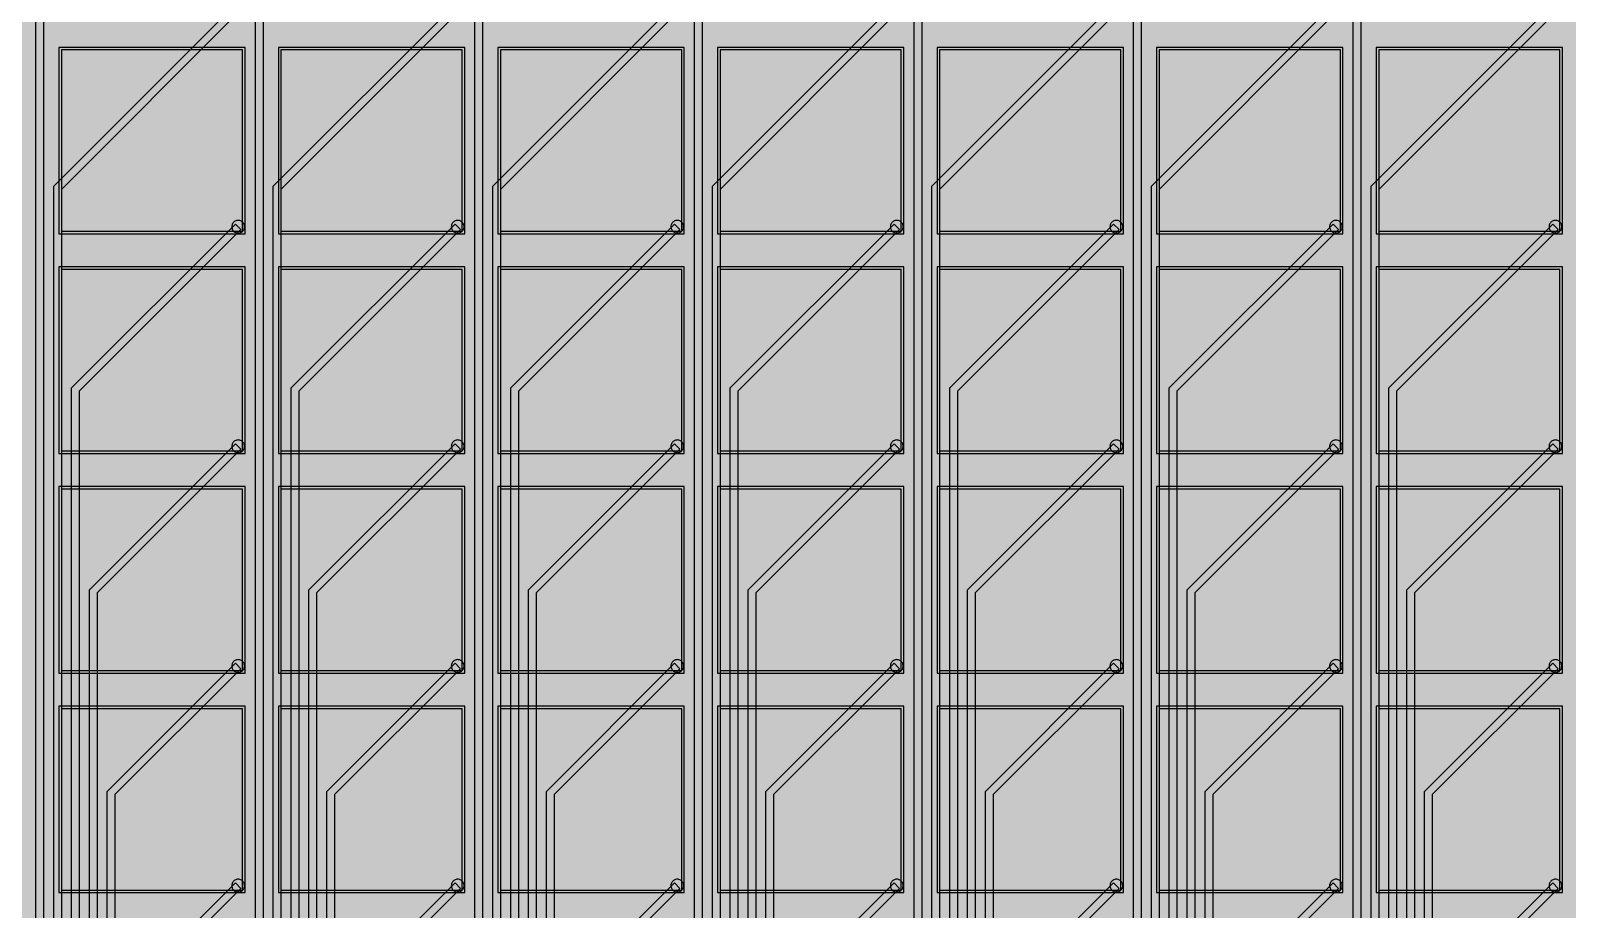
# Model space of a CAD drawing. Header units: metres. Extents: x -7220 to 10980, y -29667 to 1833.
# Drawn here: x 1279 to 1881, y 1003 to 1347 of the extents above; entities that cross this region are included whole.
import ezdxf

# ---------------------------------------------------------------- set-up
doc = ezdxf.new("R2010")
doc.units = ezdxf.units.M
for name, color, linetype in [('Etching', 1, 'CONTINUOUS'), ('EtchingPad', 2, 'CONTINUOUS'), ('Metal1', 4, 'CONTINUOUS'), ('Metal2', 3, 'CONTINUOUS'), ('Polyimide', 7, 'CONTINUOUS')]:
    doc.layers.add(name, color=color, linetype=linetype)

msp = doc.modelspace()

# ---------------------------------------------------------------- hatches: boundary and pattern name
at = {"layer": 'Polyimide'}
msp.add_hatch(color=7, dxfattribs=at).paths.add_polyline_path([(4099.45, -13861.55), (4142.64, -14152.77), (4214.18, -14438.35), (4313.36, -14715.55), (4439.24, -14981.69), (4590.59, -15234.21), (4765.97, -15470.68), (4963.68, -15688.82), (5181.82, -15886.53), (5418.29, -16061.91), (5670.81, -16213.26), (5936.95, -16339.14), (6214.15, -16438.32), (6499.73, -16509.85), (6790.95, -16553.05), (7085, -16567.5), (9980.38, -16567.5), (10058.79, -16571.35), (10136.45, -16582.87), (10212.6, -16601.95), (10286.52, -16628.4), (10357.49, -16661.96), (10424.83, -16702.32), (10487.89, -16749.09), (10546.06, -16801.81), (10598.78, -16859.98), (10645.55, -16923.04), (10685.91, -16990.38), (10719.48, -17061.35), (10745.93, -17135.27), (10765, -17211.43), (10776.52, -17289.08), (10780.38, -17367.5), (10780.38, -21957.3), (10741.61, -22012.91), (10705.97, -22070.59), (10673.58, -22130.14), (10644.53, -22191.39), (10618.92, -22254.16), (10596.82, -22318.25), (10578.3, -22383.46), (10563.41, -22449.6), (10552.21, -22516.46), (10544.72, -22583.84), (10540.97, -22651.53), (10540.97, -22719.32), (10544.72, -22787.01), (10552.21, -22854.38), (10563.41, -22921.24), (10578.3, -22987.38), (10596.82, -23052.6), (10618.92, -23116.68), (10644.53, -23179.45), (10673.58, -23240.71), (10705.97, -23300.26), (10741.61, -23357.93), (10780.38, -23413.54), (10780.38, -28667.5), (10776.52, -28745.91), (10765, -28823.57), (10745.93, -28899.73), (10719.48, -28973.65), (10685.91, -29044.62), (10645.55, -29111.96), (10598.78, -29175.01), (10546.06, -29233.19), (10487.89, -29285.91), (10424.83, -29332.68), (10357.49, -29373.04), (10286.52, -29406.6), (10212.6, -29433.05), (10136.45, -29452.13), (10058.79, -29463.65), (9980.38, -29467.5), (-6219.63, -29467.5), (-6298.04, -29463.65), (-6375.7, -29452.13), (-6451.85, -29433.05), (-6525.77, -29406.6), (-6596.74, -29373.04), (-6664.08, -29332.68), (-6727.14, -29285.91), (-6785.31, -29233.19), (-6838.03, -29175.01), (-6884.8, -29111.96), (-6925.16, -29044.62), (-6958.73, -28973.65), (-6985.18, -28899.73), (-7004.25, -28823.57), (-7015.77, -28745.91), (-7019.63, -28667.5), (-7019.63, -23426.32), (-6979.36, -23370.07), (-6942.33, -23311.63), (-6908.66, -23251.2), (-6878.45, -23188.96), (-6851.81, -23125.12), (-6828.81, -23059.88), (-6809.53, -22993.44), (-6794.04, -22926.02), (-6782.37, -22857.83), (-6774.57, -22789.09), (-6770.67, -22720.02), (-6770.67, -22650.84), (-6774.57, -22581.77), (-6782.37, -22513.03), (-6794.04, -22444.84), (-6809.53, -22377.42), (-6828.81, -22310.98), (-6851.81, -22245.74), (-6878.45, -22181.89), (-6908.66, -22119.66), (-6942.33, -22059.22), (-6979.36, -22000.79), (-7019.63, -21944.54), (-7019.63, -17367.5), (-7015.77, -17289.08), (-7004.25, -17211.43), (-6985.18, -17135.27), (-6958.73, -17061.35), (-6925.16, -16990.38), (-6884.8, -16923.04), (-6838.03, -16859.98), (-6785.31, -16801.81), (-6727.14, -16749.09), (-6664.08, -16702.32), (-6596.74, -16661.96), (-6525.77, -16628.4), (-6451.85, -16601.95), (-6375.7, -16582.87), (-6298.04, -16571.35), (-6219.63, -16567.5), (-3314, -16567.5), (-3019.95, -16553.05), (-2728.73, -16509.85), (-2443.15, -16438.32), (-2165.95, -16339.14), (-1899.81, -16213.26), (-1647.29, -16061.91), (-1410.82, -15886.53), (-1192.68, -15688.82), (-994.97, -15470.68), (-819.59, -15234.21), (-668.24, -14981.69), (-542.36, -14715.55), (-443.18, -14438.35), (-371.64, -14152.77), (-328.45, -13861.55), (-314, -13567.5), (-314, -13373.48), (-317.45, -13328.11), (-327.72, -13283.78), (-344.58, -13241.52), (-367.63, -13202.3), (-396.35, -13167.01), (-430.08, -13136.47), (-468.03, -13111.38), (-509.35, -13092.32), (-509.35, -13092.32), (-578.18, -13061.27), (-642.2, -13021.24), (-700.26, -12972.96), (-751.3, -12917.31), (-794.39, -12855.3), (-828.74, -12788.06), (-853.73, -12716.8), (-868.91, -12642.84), (-874, -12567.5), (-868.91, -12492.16), (-853.73, -12418.19), (-828.74, -12346.94), (-794.39, -12279.7), (-751.3, -12217.69), (-700.26, -12162.04), (-642.2, -12113.76), (-578.18, -12073.73), (-509.35, -12042.68), (-509.35, -12042.68), (-468.03, -12023.62), (-430.08, -11998.53), (-396.35, -11967.99), (-367.63, -11932.7), (-344.58, -11893.47), (-327.72, -11851.21), (-317.45, -11806.89), (-314, -11761.52), (-314, -11074.31), (-317.45, -11028.94), (-327.72, -10984.62), (-344.58, -10942.36), (-367.63, -10903.13), (-396.35, -10867.84), (-430.08, -10837.3), (-468.03, -10812.21), (-509.35, -10793.16), (-509.35, -10793.16), (-578.18, -10762.1), (-642.2, -10722.07), (-700.26, -10673.8), (-751.3, -10618.15), (-794.39, -10556.13), (-828.74, -10488.89), (-853.73, -10417.64), (-868.91, -10343.67), (-874, -10268.33), (-868.91, -10192.99), (-853.73, -10119.03), (-828.74, -10047.77), (-794.39, -9980.53), (-751.3, -9918.52), (-700.26, -9862.87), (-642.2, -9814.59), (-578.18, -9774.56), (-509.35, -9743.51), (-509.35, -9743.51), (-468.03, -9724.45), (-430.08, -9699.36), (-396.35, -9668.82), (-367.63, -9633.53), (-344.58, -9594.31), (-327.72, -9552.05), (-317.45, -9507.72), (-314, -9462.35), (-314, -8775.14), (-317.45, -8729.78), (-327.72, -8685.45), (-344.58, -8643.19), (-367.63, -8603.96), (-396.35, -8568.68), (-430.08, -8538.14), (-468.03, -8513.05), (-509.35, -8493.99), (-509.35, -8493.99), (-578.18, -8462.94), (-642.2, -8422.91), (-700.26, -8374.63), (-751.3, -8318.98), (-794.39, -8256.97), (-828.74, -8189.73), (-853.73, -8118.47), (-868.91, -8044.5), (-874, -7969.17), (-868.91, -7893.83), (-853.73, -7819.86), (-828.74, -7748.61), (-794.39, -7681.36), (-751.3, -7619.35), (-700.26, -7563.7), (-642.2, -7515.42), (-578.18, -7475.4), (-509.35, -7444.34), (-509.35, -7444.34), (-468.03, -7425.28), (-430.08, -7400.2), (-396.35, -7369.66), (-367.63, -7334.37), (-344.58, -7295.14), (-327.72, -7252.88), (-317.45, -7208.56), (-314, -7163.19), (-314, -6475.98), (-317.45, -6430.61), (-327.72, -6386.29), (-344.58, -6344.02), (-367.63, -6304.8), (-396.35, -6269.51), (-430.08, -6238.97), (-468.03, -6213.88), (-509.35, -6194.82), (-509.35, -6194.82), (-578.18, -6163.77), (-642.2, -6123.74), (-700.26, -6075.46), (-751.3, -6019.81), (-794.39, -5957.8), (-828.74, -5890.56), (-853.73, -5819.31), (-868.91, -5745.34), (-874, -5670), (-868.91, -5594.66), (-853.73, -5520.69), (-828.74, -5449.44), (-794.39, -5382.2), (-751.3, -5320.19), (-700.26, -5264.54), (-642.2, -5216.26), (-578.18, -5176.23), (-509.35, -5145.18), (-509.35, -5145.18), (-468.03, -5126.12), (-430.08, -5101.03), (-396.35, -5070.49), (-367.63, -5035.2), (-344.58, -4995.98), (-327.72, -4953.71), (-317.45, -4909.39), (-314, -4864.02), (-314, 380), (-314, 1532.5), (-269, 1532.5), (-268.78, 1525.63), (-268.1, 1518.79), (-266.98, 1512.02), (-265.42, 1505.32), (-263.43, 1498.75), (-261.01, 1492.32), (-258.17, 1486.06), (-254.93, 1480), (-251.3, 1474.17), (-247.3, 1468.58), (-242.94, 1463.27), (-238.25, 1458.25), (-233.23, 1453.56), (-227.92, 1449.2), (-222.33, 1445.2), (-216.5, 1441.57), (-210.44, 1438.33), (-204.18, 1435.49), (-197.75, 1433.07), (-191.18, 1431.08), (-184.48, 1429.52), (-177.71, 1428.4), (-170.87, 1427.72), (-164, 1427.5), (-157.13, 1427.72), (-150.29, 1428.4), (-143.52, 1429.52), (-136.82, 1431.08), (-130.25, 1433.07), (-123.82, 1435.49), (-117.56, 1438.33), (-111.5, 1441.57), (-105.67, 1445.2), (-100.08, 1449.2), (-94.77, 1453.56), (-89.75, 1458.25), (-85.06, 1463.27), (-80.7, 1468.58), (-76.7, 1474.17), (-73.07, 1480), (-69.83, 1486.06), (-66.99, 1492.32), (-64.57, 1498.75), (-62.58, 1505.32), (-61.02, 1512.02), (-59.9, 1518.79), (-59.22, 1525.63), (-59, 1532.5), (1786, 1532.5), (3835, 1532.5), (3835.21, 1539.04), (3835.86, 1545.55), (3836.92, 1552.01), (3838.41, 1558.38), (3840.31, 1564.64), (3842.61, 1570.77), (3845.31, 1576.73), (3848.4, 1582.5), (3851.85, 1588.06), (3855.66, 1593.38), (3859.82, 1598.43), (3864.29, 1603.21), (3869.07, 1607.68), (3874.12, 1611.84), (3879.44, 1615.65), (3885, 1619.1), (3890.77, 1622.19), (3896.73, 1624.89), (3902.86, 1627.19), (3909.12, 1629.09), (3915.49, 1630.58), (3921.95, 1631.64), (3928.46, 1632.29), (3935, 1632.5), (3941.54, 1632.29), (3948.05, 1631.64), (3954.51, 1630.58), (3960.88, 1629.09), (3967.14, 1627.19), (3973.27, 1624.89), (3979.23, 1622.19), (3985, 1619.1), (3990.56, 1615.65), (3995.88, 1611.84), (4000.93, 1607.68), (4005.71, 1603.21), (4010.18, 1598.43), (4014.34, 1593.38), (4018.15, 1588.06), (4021.6, 1582.5), (4024.69, 1576.73), (4027.39, 1570.77), (4029.69, 1564.64), (4031.59, 1558.38), (4033.08, 1552.01), (4034.14, 1545.55), (4034.79, 1539.04), (4035, 1532.5), (4085, 1532.5), (4085, 380), (4085, 330), (4085, -4864.02), (4088.45, -4909.39), (4098.72, -4953.71), (4115.58, -4995.98), (4138.63, -5035.2), (4167.35, -5070.49), (4201.08, -5101.03), (4239.03, -5126.12), (4280.35, -5145.18), (4280.35, -5145.18), (4349.18, -5176.23), (4413.2, -5216.26), (4471.26, -5264.54), (4522.3, -5320.19), (4565.39, -5382.2), (4599.74, -5449.44), (4624.73, -5520.69), (4639.91, -5594.66), (4645, -5670), (4639.91, -5745.34), (4624.73, -5819.31), (4599.74, -5890.56), (4565.39, -5957.8), (4522.3, -6019.81), (4471.26, -6075.46), (4413.2, -6123.74), (4349.18, -6163.77), (4280.35, -6194.82), (4239.03, -6213.88), (4201.08, -6238.97), (4167.35, -6269.51), (4138.63, -6304.8), (4115.58, -6344.02), (4098.72, -6386.29), (4088.45, -6430.61), (4085, -6475.98), (4085, -13567.5), (4099.45, -13861.55)])

# ---------------------------------------------------------------- linework, layer by layer
at = {"layer": 'Etching'}
for points in [[(1357.75, 1270.25), (1357.77, 1269.92), (1357.84, 1269.6), (1357.94, 1269.29), (1358.08, 1269), (1358.27, 1268.73), (1358.48, 1268.48), (1358.73, 1268.27), (1359, 1268.08), (1359.29, 1267.94), (1359.6, 1267.84), (1359.92, 1267.77), (1360.25, 1267.75), (1360.58, 1267.77), (1360.9, 1267.84), (1361.21, 1267.94), (1361.5, 1268.08), (1361.77, 1268.27), (1362.02, 1268.48), (1362.23, 1268.73), (1362.42, 1269), (1362.56, 1269.29), (1362.66, 1269.6), (1362.73, 1269.92), (1362.75, 1270.25), (1362.73, 1270.58), (1362.66, 1270.9), (1362.56, 1271.21), (1362.42, 1271.5), (1362.23, 1271.77), (1362.02, 1272.02), (1361.77, 1272.23), (1361.5, 1272.42), (1361.21, 1272.56), (1360.9, 1272.66), (1360.58, 1272.73), (1360.25, 1272.75), (1359.92, 1272.73), (1359.6, 1272.66), (1359.29, 1272.56), (1359, 1272.42), (1358.73, 1272.23), (1358.48, 1272.02), (1358.27, 1271.77), (1358.08, 1271.5), (1357.94, 1271.21), (1357.84, 1270.9), (1357.77, 1270.58), (1357.75, 1270.25)], [(1443.75, 1270.25), (1443.77, 1269.92), (1443.84, 1269.6), (1443.94, 1269.29), (1444.08, 1269), (1444.27, 1268.73), (1444.48, 1268.48), (1444.73, 1268.27), (1445, 1268.08), (1445.29, 1267.94), (1445.6, 1267.84), (1445.92, 1267.77), (1446.25, 1267.75), (1446.58, 1267.77), (1446.9, 1267.84), (1447.21, 1267.94), (1447.5, 1268.08), (1447.77, 1268.27), (1448.02, 1268.48), (1448.23, 1268.73), (1448.42, 1269), (1448.56, 1269.29), (1448.66, 1269.6), (1448.73, 1269.92), (1448.75, 1270.25), (1448.73, 1270.58), (1448.66, 1270.9), (1448.56, 1271.21), (1448.42, 1271.5), (1448.23, 1271.77), (1448.02, 1272.02), (1447.77, 1272.23), (1447.5, 1272.42), (1447.21, 1272.56), (1446.9, 1272.66), (1446.58, 1272.73), (1446.25, 1272.75), (1445.92, 1272.73), (1445.6, 1272.66), (1445.29, 1272.56), (1445, 1272.42), (1444.73, 1272.23), (1444.48, 1272.02), (1444.27, 1271.77), (1444.08, 1271.5), (1443.94, 1271.21), (1443.84, 1270.9), (1443.77, 1270.58), (1443.75, 1270.25)], [(1529.75, 1270.25), (1529.77, 1269.92), (1529.84, 1269.6), (1529.94, 1269.29), (1530.08, 1269), (1530.27, 1268.73), (1530.48, 1268.48), (1530.73, 1268.27), (1531, 1268.08), (1531.29, 1267.94), (1531.6, 1267.84), (1531.92, 1267.77), (1532.25, 1267.75), (1532.58, 1267.77), (1532.9, 1267.84), (1533.21, 1267.94), (1533.5, 1268.08), (1533.77, 1268.27), (1534.02, 1268.48), (1534.23, 1268.73), (1534.42, 1269), (1534.56, 1269.29), (1534.66, 1269.6), (1534.73, 1269.92), (1534.75, 1270.25), (1534.73, 1270.58), (1534.66, 1270.9), (1534.56, 1271.21), (1534.42, 1271.5), (1534.23, 1271.77), (1534.02, 1272.02), (1533.77, 1272.23), (1533.5, 1272.42), (1533.21, 1272.56), (1532.9, 1272.66), (1532.58, 1272.73), (1532.25, 1272.75), (1531.92, 1272.73), (1531.6, 1272.66), (1531.29, 1272.56), (1531, 1272.42), (1530.73, 1272.23), (1530.48, 1272.02), (1530.27, 1271.77), (1530.08, 1271.5), (1529.94, 1271.21), (1529.84, 1270.9), (1529.77, 1270.58), (1529.75, 1270.25)], [(1615.75, 1270.25), (1615.77, 1269.92), (1615.84, 1269.6), (1615.94, 1269.29), (1616.08, 1269), (1616.27, 1268.73), (1616.48, 1268.48), (1616.73, 1268.27), (1617, 1268.08), (1617.29, 1267.94), (1617.6, 1267.84), (1617.92, 1267.77), (1618.25, 1267.75), (1618.58, 1267.77), (1618.9, 1267.84), (1619.21, 1267.94), (1619.5, 1268.08), (1619.77, 1268.27), (1620.02, 1268.48), (1620.23, 1268.73), (1620.42, 1269), (1620.56, 1269.29), (1620.66, 1269.6), (1620.73, 1269.92), (1620.75, 1270.25), (1620.73, 1270.58), (1620.66, 1270.9), (1620.56, 1271.21), (1620.42, 1271.5), (1620.23, 1271.77), (1620.02, 1272.02), (1619.77, 1272.23), (1619.5, 1272.42), (1619.21, 1272.56), (1618.9, 1272.66), (1618.58, 1272.73), (1618.25, 1272.75), (1617.92, 1272.73), (1617.6, 1272.66), (1617.29, 1272.56), (1617, 1272.42), (1616.73, 1272.23), (1616.48, 1272.02), (1616.27, 1271.77), (1616.08, 1271.5), (1615.94, 1271.21), (1615.84, 1270.9), (1615.77, 1270.58), (1615.75, 1270.25)], [(1701.75, 1270.25), (1701.77, 1269.92), (1701.84, 1269.6), (1701.94, 1269.29), (1702.08, 1269), (1702.27, 1268.73), (1702.48, 1268.48), (1702.73, 1268.27), (1703, 1268.08), (1703.29, 1267.94), (1703.6, 1267.84), (1703.92, 1267.77), (1704.25, 1267.75), (1704.58, 1267.77), (1704.9, 1267.84), (1705.21, 1267.94), (1705.5, 1268.08), (1705.77, 1268.27), (1706.02, 1268.48), (1706.23, 1268.73), (1706.42, 1269), (1706.56, 1269.29), (1706.66, 1269.6), (1706.73, 1269.92), (1706.75, 1270.25), (1706.73, 1270.58), (1706.66, 1270.9), (1706.56, 1271.21), (1706.42, 1271.5), (1706.23, 1271.77), (1706.02, 1272.02), (1705.77, 1272.23), (1705.5, 1272.42), (1705.21, 1272.56), (1704.9, 1272.66), (1704.58, 1272.73), (1704.25, 1272.75), (1703.92, 1272.73), (1703.6, 1272.66), (1703.29, 1272.56), (1703, 1272.42), (1702.73, 1272.23), (1702.48, 1272.02), (1702.27, 1271.77), (1702.08, 1271.5), (1701.94, 1271.21), (1701.84, 1270.9), (1701.77, 1270.58), (1701.75, 1270.25)], [(1787.75, 1270.25), (1787.77, 1269.92), (1787.84, 1269.6), (1787.94, 1269.29), (1788.08, 1269), (1788.27, 1268.73), (1788.48, 1268.48), (1788.73, 1268.27), (1789, 1268.08), (1789.29, 1267.94), (1789.6, 1267.84), (1789.92, 1267.77), (1790.25, 1267.75), (1790.58, 1267.77), (1790.9, 1267.84), (1791.21, 1267.94), (1791.5, 1268.08), (1791.77, 1268.27), (1792.02, 1268.48), (1792.23, 1268.73), (1792.42, 1269), (1792.56, 1269.29), (1792.66, 1269.6), (1792.73, 1269.92), (1792.75, 1270.25), (1792.73, 1270.58), (1792.66, 1270.9), (1792.56, 1271.21), (1792.42, 1271.5), (1792.23, 1271.77), (1792.02, 1272.02), (1791.77, 1272.23), (1791.5, 1272.42), (1791.21, 1272.56), (1790.9, 1272.66), (1790.58, 1272.73), (1790.25, 1272.75), (1789.92, 1272.73), (1789.6, 1272.66), (1789.29, 1272.56), (1789, 1272.42), (1788.73, 1272.23), (1788.48, 1272.02), (1788.27, 1271.77), (1788.08, 1271.5), (1787.94, 1271.21), (1787.84, 1270.9), (1787.77, 1270.58), (1787.75, 1270.25)], [(1873.75, 1270.25), (1873.77, 1269.92), (1873.84, 1269.6), (1873.94, 1269.29), (1874.08, 1269), (1874.27, 1268.73), (1874.48, 1268.48), (1874.73, 1268.27), (1875, 1268.08), (1875.29, 1267.94), (1875.6, 1267.84), (1875.92, 1267.77), (1876.25, 1267.75), (1876.58, 1267.77), (1876.9, 1267.84), (1877.21, 1267.94), (1877.5, 1268.08), (1877.77, 1268.27), (1878.02, 1268.48), (1878.23, 1268.73), (1878.42, 1269), (1878.56, 1269.29), (1878.66, 1269.6), (1878.73, 1269.92), (1878.75, 1270.25), (1878.73, 1270.58), (1878.66, 1270.9), (1878.56, 1271.21), (1878.42, 1271.5), (1878.23, 1271.77), (1878.02, 1272.02), (1877.77, 1272.23), (1877.5, 1272.42), (1877.21, 1272.56), (1876.9, 1272.66), (1876.58, 1272.73), (1876.25, 1272.75), (1875.92, 1272.73), (1875.6, 1272.66), (1875.29, 1272.56), (1875, 1272.42), (1874.73, 1272.23), (1874.48, 1272.02), (1874.27, 1271.77), (1874.08, 1271.5), (1873.94, 1271.21), (1873.84, 1270.9), (1873.77, 1270.58), (1873.75, 1270.25)], [(1357.75, 1184.25), (1357.77, 1183.92), (1357.84, 1183.6), (1357.94, 1183.29), (1358.08, 1183), (1358.27, 1182.73), (1358.48, 1182.48), (1358.73, 1182.27), (1359, 1182.08), (1359.29, 1181.94), (1359.6, 1181.84), (1359.92, 1181.77), (1360.25, 1181.75), (1360.58, 1181.77), (1360.9, 1181.84), (1361.21, 1181.94), (1361.5, 1182.08), (1361.77, 1182.27), (1362.02, 1182.48), (1362.23, 1182.73), (1362.42, 1183), (1362.56, 1183.29), (1362.66, 1183.6), (1362.73, 1183.92), (1362.75, 1184.25), (1362.73, 1184.58), (1362.66, 1184.9), (1362.56, 1185.21), (1362.42, 1185.5), (1362.23, 1185.77), (1362.02, 1186.02), (1361.77, 1186.23), (1361.5, 1186.42), (1361.21, 1186.56), (1360.9, 1186.66), (1360.58, 1186.73), (1360.25, 1186.75), (1359.92, 1186.73), (1359.6, 1186.66), (1359.29, 1186.56), (1359, 1186.42), (1358.73, 1186.23), (1358.48, 1186.02), (1358.27, 1185.77), (1358.08, 1185.5), (1357.94, 1185.21), (1357.84, 1184.9), (1357.77, 1184.58), (1357.75, 1184.25)], [(1443.75, 1184.25), (1443.77, 1183.92), (1443.84, 1183.6), (1443.94, 1183.29), (1444.08, 1183), (1444.27, 1182.73), (1444.48, 1182.48), (1444.73, 1182.27), (1445, 1182.08), (1445.29, 1181.94), (1445.6, 1181.84), (1445.92, 1181.77), (1446.25, 1181.75), (1446.58, 1181.77), (1446.9, 1181.84), (1447.21, 1181.94), (1447.5, 1182.08), (1447.77, 1182.27), (1448.02, 1182.48), (1448.23, 1182.73), (1448.42, 1183), (1448.56, 1183.29), (1448.66, 1183.6), (1448.73, 1183.92), (1448.75, 1184.25), (1448.73, 1184.58), (1448.66, 1184.9), (1448.56, 1185.21), (1448.42, 1185.5), (1448.23, 1185.77), (1448.02, 1186.02), (1447.77, 1186.23), (1447.5, 1186.42), (1447.21, 1186.56), (1446.9, 1186.66), (1446.58, 1186.73), (1446.25, 1186.75), (1445.92, 1186.73), (1445.6, 1186.66), (1445.29, 1186.56), (1445, 1186.42), (1444.73, 1186.23), (1444.48, 1186.02), (1444.27, 1185.77), (1444.08, 1185.5), (1443.94, 1185.21), (1443.84, 1184.9), (1443.77, 1184.58), (1443.75, 1184.25)], [(1529.75, 1184.25), (1529.77, 1183.92), (1529.84, 1183.6), (1529.94, 1183.29), (1530.08, 1183), (1530.27, 1182.73), (1530.48, 1182.48), (1530.73, 1182.27), (1531, 1182.08), (1531.29, 1181.94), (1531.6, 1181.84), (1531.92, 1181.77), (1532.25, 1181.75), (1532.58, 1181.77), (1532.9, 1181.84), (1533.21, 1181.94), (1533.5, 1182.08), (1533.77, 1182.27), (1534.02, 1182.48), (1534.23, 1182.73), (1534.42, 1183), (1534.56, 1183.29), (1534.66, 1183.6), (1534.73, 1183.92), (1534.75, 1184.25), (1534.73, 1184.58), (1534.66, 1184.9), (1534.56, 1185.21), (1534.42, 1185.5), (1534.23, 1185.77), (1534.02, 1186.02), (1533.77, 1186.23), (1533.5, 1186.42), (1533.21, 1186.56), (1532.9, 1186.66), (1532.58, 1186.73), (1532.25, 1186.75), (1531.92, 1186.73), (1531.6, 1186.66), (1531.29, 1186.56), (1531, 1186.42), (1530.73, 1186.23), (1530.48, 1186.02), (1530.27, 1185.77), (1530.08, 1185.5), (1529.94, 1185.21), (1529.84, 1184.9), (1529.77, 1184.58), (1529.75, 1184.25)], [(1615.75, 1184.25), (1615.77, 1183.92), (1615.84, 1183.6), (1615.94, 1183.29), (1616.08, 1183), (1616.27, 1182.73), (1616.48, 1182.48), (1616.73, 1182.27), (1617, 1182.08), (1617.29, 1181.94), (1617.6, 1181.84), (1617.92, 1181.77), (1618.25, 1181.75), (1618.58, 1181.77), (1618.9, 1181.84), (1619.21, 1181.94), (1619.5, 1182.08), (1619.77, 1182.27), (1620.02, 1182.48), (1620.23, 1182.73), (1620.42, 1183), (1620.56, 1183.29), (1620.66, 1183.6), (1620.73, 1183.92), (1620.75, 1184.25), (1620.73, 1184.58), (1620.66, 1184.9), (1620.56, 1185.21), (1620.42, 1185.5), (1620.23, 1185.77), (1620.02, 1186.02), (1619.77, 1186.23), (1619.5, 1186.42), (1619.21, 1186.56), (1618.9, 1186.66), (1618.58, 1186.73), (1618.25, 1186.75), (1617.92, 1186.73), (1617.6, 1186.66), (1617.29, 1186.56), (1617, 1186.42), (1616.73, 1186.23), (1616.48, 1186.02), (1616.27, 1185.77), (1616.08, 1185.5), (1615.94, 1185.21), (1615.84, 1184.9), (1615.77, 1184.58), (1615.75, 1184.25)], [(1701.75, 1184.25), (1701.77, 1183.92), (1701.84, 1183.6), (1701.94, 1183.29), (1702.08, 1183), (1702.27, 1182.73), (1702.48, 1182.48), (1702.73, 1182.27), (1703, 1182.08), (1703.29, 1181.94), (1703.6, 1181.84), (1703.92, 1181.77), (1704.25, 1181.75), (1704.58, 1181.77), (1704.9, 1181.84), (1705.21, 1181.94), (1705.5, 1182.08), (1705.77, 1182.27), (1706.02, 1182.48), (1706.23, 1182.73), (1706.42, 1183), (1706.56, 1183.29), (1706.66, 1183.6), (1706.73, 1183.92), (1706.75, 1184.25), (1706.73, 1184.58), (1706.66, 1184.9), (1706.56, 1185.21), (1706.42, 1185.5), (1706.23, 1185.77), (1706.02, 1186.02), (1705.77, 1186.23), (1705.5, 1186.42), (1705.21, 1186.56), (1704.9, 1186.66), (1704.58, 1186.73), (1704.25, 1186.75), (1703.92, 1186.73), (1703.6, 1186.66), (1703.29, 1186.56), (1703, 1186.42), (1702.73, 1186.23), (1702.48, 1186.02), (1702.27, 1185.77), (1702.08, 1185.5), (1701.94, 1185.21), (1701.84, 1184.9), (1701.77, 1184.58), (1701.75, 1184.25)], [(1787.75, 1184.25), (1787.77, 1183.92), (1787.84, 1183.6), (1787.94, 1183.29), (1788.08, 1183), (1788.27, 1182.73), (1788.48, 1182.48), (1788.73, 1182.27), (1789, 1182.08), (1789.29, 1181.94), (1789.6, 1181.84), (1789.92, 1181.77), (1790.25, 1181.75), (1790.58, 1181.77), (1790.9, 1181.84), (1791.21, 1181.94), (1791.5, 1182.08), (1791.77, 1182.27), (1792.02, 1182.48), (1792.23, 1182.73), (1792.42, 1183), (1792.56, 1183.29), (1792.66, 1183.6), (1792.73, 1183.92), (1792.75, 1184.25), (1792.73, 1184.58), (1792.66, 1184.9), (1792.56, 1185.21), (1792.42, 1185.5), (1792.23, 1185.77), (1792.02, 1186.02), (1791.77, 1186.23), (1791.5, 1186.42), (1791.21, 1186.56), (1790.9, 1186.66), (1790.58, 1186.73), (1790.25, 1186.75), (1789.92, 1186.73), (1789.6, 1186.66), (1789.29, 1186.56), (1789, 1186.42), (1788.73, 1186.23), (1788.48, 1186.02), (1788.27, 1185.77), (1788.08, 1185.5), (1787.94, 1185.21), (1787.84, 1184.9), (1787.77, 1184.58), (1787.75, 1184.25)], [(1873.75, 1184.25), (1873.77, 1183.92), (1873.84, 1183.6), (1873.94, 1183.29), (1874.08, 1183), (1874.27, 1182.73), (1874.48, 1182.48), (1874.73, 1182.27), (1875, 1182.08), (1875.29, 1181.94), (1875.6, 1181.84), (1875.92, 1181.77), (1876.25, 1181.75), (1876.58, 1181.77), (1876.9, 1181.84), (1877.21, 1181.94), (1877.5, 1182.08), (1877.77, 1182.27), (1878.02, 1182.48), (1878.23, 1182.73), (1878.42, 1183), (1878.56, 1183.29), (1878.66, 1183.6), (1878.73, 1183.92), (1878.75, 1184.25), (1878.73, 1184.58), (1878.66, 1184.9), (1878.56, 1185.21), (1878.42, 1185.5), (1878.23, 1185.77), (1878.02, 1186.02), (1877.77, 1186.23), (1877.5, 1186.42), (1877.21, 1186.56), (1876.9, 1186.66), (1876.58, 1186.73), (1876.25, 1186.75), (1875.92, 1186.73), (1875.6, 1186.66), (1875.29, 1186.56), (1875, 1186.42), (1874.73, 1186.23), (1874.48, 1186.02), (1874.27, 1185.77), (1874.08, 1185.5), (1873.94, 1185.21), (1873.84, 1184.9), (1873.77, 1184.58), (1873.75, 1184.25)], [(1357.75, 1098.25), (1357.77, 1097.92), (1357.84, 1097.6), (1357.94, 1097.29), (1358.08, 1097), (1358.27, 1096.73), (1358.48, 1096.48), (1358.73, 1096.27), (1359, 1096.08), (1359.29, 1095.94), (1359.6, 1095.84), (1359.92, 1095.77), (1360.25, 1095.75), (1360.58, 1095.77), (1360.9, 1095.84), (1361.21, 1095.94), (1361.5, 1096.08), (1361.77, 1096.27), (1362.02, 1096.48), (1362.23, 1096.73), (1362.42, 1097), (1362.56, 1097.29), (1362.66, 1097.6), (1362.73, 1097.92), (1362.75, 1098.25), (1362.73, 1098.58), (1362.66, 1098.9), (1362.56, 1099.21), (1362.42, 1099.5), (1362.23, 1099.77), (1362.02, 1100.02), (1361.77, 1100.23), (1361.5, 1100.42), (1361.21, 1100.56), (1360.9, 1100.66), (1360.58, 1100.73), (1360.25, 1100.75), (1359.92, 1100.73), (1359.6, 1100.66), (1359.29, 1100.56), (1359, 1100.42), (1358.73, 1100.23), (1358.48, 1100.02), (1358.27, 1099.77), (1358.08, 1099.5), (1357.94, 1099.21), (1357.84, 1098.9), (1357.77, 1098.58), (1357.75, 1098.25)], [(1443.75, 1098.25), (1443.77, 1097.92), (1443.84, 1097.6), (1443.94, 1097.29), (1444.08, 1097), (1444.27, 1096.73), (1444.48, 1096.48), (1444.73, 1096.27), (1445, 1096.08), (1445.29, 1095.94), (1445.6, 1095.84), (1445.92, 1095.77), (1446.25, 1095.75), (1446.58, 1095.77), (1446.9, 1095.84), (1447.21, 1095.94), (1447.5, 1096.08), (1447.77, 1096.27), (1448.02, 1096.48), (1448.23, 1096.73), (1448.42, 1097), (1448.56, 1097.29), (1448.66, 1097.6), (1448.73, 1097.92), (1448.75, 1098.25), (1448.73, 1098.58), (1448.66, 1098.9), (1448.56, 1099.21), (1448.42, 1099.5), (1448.23, 1099.77), (1448.02, 1100.02), (1447.77, 1100.23), (1447.5, 1100.42), (1447.21, 1100.56), (1446.9, 1100.66), (1446.58, 1100.73), (1446.25, 1100.75), (1445.92, 1100.73), (1445.6, 1100.66), (1445.29, 1100.56), (1445, 1100.42), (1444.73, 1100.23), (1444.48, 1100.02), (1444.27, 1099.77), (1444.08, 1099.5), (1443.94, 1099.21), (1443.84, 1098.9), (1443.77, 1098.58), (1443.75, 1098.25)], [(1529.75, 1098.25), (1529.77, 1097.92), (1529.84, 1097.6), (1529.94, 1097.29), (1530.08, 1097), (1530.27, 1096.73), (1530.48, 1096.48), (1530.73, 1096.27), (1531, 1096.08), (1531.29, 1095.94), (1531.6, 1095.84), (1531.92, 1095.77), (1532.25, 1095.75), (1532.58, 1095.77), (1532.9, 1095.84), (1533.21, 1095.94), (1533.5, 1096.08), (1533.77, 1096.27), (1534.02, 1096.48), (1534.23, 1096.73), (1534.42, 1097), (1534.56, 1097.29), (1534.66, 1097.6), (1534.73, 1097.92), (1534.75, 1098.25), (1534.73, 1098.58), (1534.66, 1098.9), (1534.56, 1099.21), (1534.42, 1099.5), (1534.23, 1099.77), (1534.02, 1100.02), (1533.77, 1100.23), (1533.5, 1100.42), (1533.21, 1100.56), (1532.9, 1100.66), (1532.58, 1100.73), (1532.25, 1100.75), (1531.92, 1100.73), (1531.6, 1100.66), (1531.29, 1100.56), (1531, 1100.42), (1530.73, 1100.23), (1530.48, 1100.02), (1530.27, 1099.77), (1530.08, 1099.5), (1529.94, 1099.21), (1529.84, 1098.9), (1529.77, 1098.58), (1529.75, 1098.25)], [(1615.75, 1098.25), (1615.77, 1097.92), (1615.84, 1097.6), (1615.94, 1097.29), (1616.08, 1097), (1616.27, 1096.73), (1616.48, 1096.48), (1616.73, 1096.27), (1617, 1096.08), (1617.29, 1095.94), (1617.6, 1095.84), (1617.92, 1095.77), (1618.25, 1095.75), (1618.58, 1095.77), (1618.9, 1095.84), (1619.21, 1095.94), (1619.5, 1096.08), (1619.77, 1096.27), (1620.02, 1096.48), (1620.23, 1096.73), (1620.42, 1097), (1620.56, 1097.29), (1620.66, 1097.6), (1620.73, 1097.92), (1620.75, 1098.25), (1620.73, 1098.58), (1620.66, 1098.9), (1620.56, 1099.21), (1620.42, 1099.5), (1620.23, 1099.77), (1620.02, 1100.02), (1619.77, 1100.23), (1619.5, 1100.42), (1619.21, 1100.56), (1618.9, 1100.66), (1618.58, 1100.73), (1618.25, 1100.75), (1617.92, 1100.73), (1617.6, 1100.66), (1617.29, 1100.56), (1617, 1100.42), (1616.73, 1100.23), (1616.48, 1100.02), (1616.27, 1099.77), (1616.08, 1099.5), (1615.94, 1099.21), (1615.84, 1098.9), (1615.77, 1098.58), (1615.75, 1098.25)], [(1701.75, 1098.25), (1701.77, 1097.92), (1701.84, 1097.6), (1701.94, 1097.29), (1702.08, 1097), (1702.27, 1096.73), (1702.48, 1096.48), (1702.73, 1096.27), (1703, 1096.08), (1703.29, 1095.94), (1703.6, 1095.84), (1703.92, 1095.77), (1704.25, 1095.75), (1704.58, 1095.77), (1704.9, 1095.84), (1705.21, 1095.94), (1705.5, 1096.08), (1705.77, 1096.27), (1706.02, 1096.48), (1706.23, 1096.73), (1706.42, 1097), (1706.56, 1097.29), (1706.66, 1097.6), (1706.73, 1097.92), (1706.75, 1098.25), (1706.73, 1098.58), (1706.66, 1098.9), (1706.56, 1099.21), (1706.42, 1099.5), (1706.23, 1099.77), (1706.02, 1100.02), (1705.77, 1100.23), (1705.5, 1100.42), (1705.21, 1100.56), (1704.9, 1100.66), (1704.58, 1100.73), (1704.25, 1100.75), (1703.92, 1100.73), (1703.6, 1100.66), (1703.29, 1100.56), (1703, 1100.42), (1702.73, 1100.23), (1702.48, 1100.02), (1702.27, 1099.77), (1702.08, 1099.5), (1701.94, 1099.21), (1701.84, 1098.9), (1701.77, 1098.58), (1701.75, 1098.25)], [(1787.75, 1098.25), (1787.77, 1097.92), (1787.84, 1097.6), (1787.94, 1097.29), (1788.08, 1097), (1788.27, 1096.73), (1788.48, 1096.48), (1788.73, 1096.27), (1789, 1096.08), (1789.29, 1095.94), (1789.6, 1095.84), (1789.92, 1095.77), (1790.25, 1095.75), (1790.58, 1095.77), (1790.9, 1095.84), (1791.21, 1095.94), (1791.5, 1096.08), (1791.77, 1096.27), (1792.02, 1096.48), (1792.23, 1096.73), (1792.42, 1097), (1792.56, 1097.29), (1792.66, 1097.6), (1792.73, 1097.92), (1792.75, 1098.25), (1792.73, 1098.58), (1792.66, 1098.9), (1792.56, 1099.21), (1792.42, 1099.5), (1792.23, 1099.77), (1792.02, 1100.02), (1791.77, 1100.23), (1791.5, 1100.42), (1791.21, 1100.56), (1790.9, 1100.66), (1790.58, 1100.73), (1790.25, 1100.75), (1789.92, 1100.73), (1789.6, 1100.66), (1789.29, 1100.56), (1789, 1100.42), (1788.73, 1100.23), (1788.48, 1100.02), (1788.27, 1099.77), (1788.08, 1099.5), (1787.94, 1099.21), (1787.84, 1098.9), (1787.77, 1098.58), (1787.75, 1098.25)], [(1873.75, 1098.25), (1873.77, 1097.92), (1873.84, 1097.6), (1873.94, 1097.29), (1874.08, 1097), (1874.27, 1096.73), (1874.48, 1096.48), (1874.73, 1096.27), (1875, 1096.08), (1875.29, 1095.94), (1875.6, 1095.84), (1875.92, 1095.77), (1876.25, 1095.75), (1876.58, 1095.77), (1876.9, 1095.84), (1877.21, 1095.94), (1877.5, 1096.08), (1877.77, 1096.27), (1878.02, 1096.48), (1878.23, 1096.73), (1878.42, 1097), (1878.56, 1097.29), (1878.66, 1097.6), (1878.73, 1097.92), (1878.75, 1098.25), (1878.73, 1098.58), (1878.66, 1098.9), (1878.56, 1099.21), (1878.42, 1099.5), (1878.23, 1099.77), (1878.02, 1100.02), (1877.77, 1100.23), (1877.5, 1100.42), (1877.21, 1100.56), (1876.9, 1100.66), (1876.58, 1100.73), (1876.25, 1100.75), (1875.92, 1100.73), (1875.6, 1100.66), (1875.29, 1100.56), (1875, 1100.42), (1874.73, 1100.23), (1874.48, 1100.02), (1874.27, 1099.77), (1874.08, 1099.5), (1873.94, 1099.21), (1873.84, 1098.9), (1873.77, 1098.58), (1873.75, 1098.25)], [(1357.75, 1012.25), (1357.77, 1011.92), (1357.84, 1011.6), (1357.94, 1011.29), (1358.08, 1011), (1358.27, 1010.73), (1358.48, 1010.48), (1358.73, 1010.27), (1359, 1010.08), (1359.29, 1009.94), (1359.6, 1009.84), (1359.92, 1009.77), (1360.25, 1009.75), (1360.58, 1009.77), (1360.9, 1009.84), (1361.21, 1009.94), (1361.5, 1010.08), (1361.77, 1010.27), (1362.02, 1010.48), (1362.23, 1010.73), (1362.42, 1011), (1362.56, 1011.29), (1362.66, 1011.6), (1362.73, 1011.92), (1362.75, 1012.25), (1362.73, 1012.58), (1362.66, 1012.9), (1362.56, 1013.21), (1362.42, 1013.5), (1362.23, 1013.77), (1362.02, 1014.02), (1361.77, 1014.23), (1361.5, 1014.42), (1361.21, 1014.56), (1360.9, 1014.66), (1360.58, 1014.73), (1360.25, 1014.75), (1359.92, 1014.73), (1359.6, 1014.66), (1359.29, 1014.56), (1359, 1014.42), (1358.73, 1014.23), (1358.48, 1014.02), (1358.27, 1013.77), (1358.08, 1013.5), (1357.94, 1013.21), (1357.84, 1012.9), (1357.77, 1012.58), (1357.75, 1012.25)], [(1443.75, 1012.25), (1443.77, 1011.92), (1443.84, 1011.6), (1443.94, 1011.29), (1444.08, 1011), (1444.27, 1010.73), (1444.48, 1010.48), (1444.73, 1010.27), (1445, 1010.08), (1445.29, 1009.94), (1445.6, 1009.84), (1445.92, 1009.77), (1446.25, 1009.75), (1446.58, 1009.77), (1446.9, 1009.84), (1447.21, 1009.94), (1447.5, 1010.08), (1447.77, 1010.27), (1448.02, 1010.48), (1448.23, 1010.73), (1448.42, 1011), (1448.56, 1011.29), (1448.66, 1011.6), (1448.73, 1011.92), (1448.75, 1012.25), (1448.73, 1012.58), (1448.66, 1012.9), (1448.56, 1013.21), (1448.42, 1013.5), (1448.23, 1013.77), (1448.02, 1014.02), (1447.77, 1014.23), (1447.5, 1014.42), (1447.21, 1014.56), (1446.9, 1014.66), (1446.58, 1014.73), (1446.25, 1014.75), (1445.92, 1014.73), (1445.6, 1014.66), (1445.29, 1014.56), (1445, 1014.42), (1444.73, 1014.23), (1444.48, 1014.02), (1444.27, 1013.77), (1444.08, 1013.5), (1443.94, 1013.21), (1443.84, 1012.9), (1443.77, 1012.58), (1443.75, 1012.25)], [(1529.75, 1012.25), (1529.77, 1011.92), (1529.84, 1011.6), (1529.94, 1011.29), (1530.08, 1011), (1530.27, 1010.73), (1530.48, 1010.48), (1530.73, 1010.27), (1531, 1010.08), (1531.29, 1009.94), (1531.6, 1009.84), (1531.92, 1009.77), (1532.25, 1009.75), (1532.58, 1009.77), (1532.9, 1009.84), (1533.21, 1009.94), (1533.5, 1010.08), (1533.77, 1010.27), (1534.02, 1010.48), (1534.23, 1010.73), (1534.42, 1011), (1534.56, 1011.29), (1534.66, 1011.6), (1534.73, 1011.92), (1534.75, 1012.25), (1534.73, 1012.58), (1534.66, 1012.9), (1534.56, 1013.21), (1534.42, 1013.5), (1534.23, 1013.77), (1534.02, 1014.02), (1533.77, 1014.23), (1533.5, 1014.42), (1533.21, 1014.56), (1532.9, 1014.66), (1532.58, 1014.73), (1532.25, 1014.75), (1531.92, 1014.73), (1531.6, 1014.66), (1531.29, 1014.56), (1531, 1014.42), (1530.73, 1014.23), (1530.48, 1014.02), (1530.27, 1013.77), (1530.08, 1013.5), (1529.94, 1013.21), (1529.84, 1012.9), (1529.77, 1012.58), (1529.75, 1012.25)], [(1615.75, 1012.25), (1615.77, 1011.92), (1615.84, 1011.6), (1615.94, 1011.29), (1616.08, 1011), (1616.27, 1010.73), (1616.48, 1010.48), (1616.73, 1010.27), (1617, 1010.08), (1617.29, 1009.94), (1617.6, 1009.84), (1617.92, 1009.77), (1618.25, 1009.75), (1618.58, 1009.77), (1618.9, 1009.84), (1619.21, 1009.94), (1619.5, 1010.08), (1619.77, 1010.27), (1620.02, 1010.48), (1620.23, 1010.73), (1620.42, 1011), (1620.56, 1011.29), (1620.66, 1011.6), (1620.73, 1011.92), (1620.75, 1012.25), (1620.73, 1012.58), (1620.66, 1012.9), (1620.56, 1013.21), (1620.42, 1013.5), (1620.23, 1013.77), (1620.02, 1014.02), (1619.77, 1014.23), (1619.5, 1014.42), (1619.21, 1014.56), (1618.9, 1014.66), (1618.58, 1014.73), (1618.25, 1014.75), (1617.92, 1014.73), (1617.6, 1014.66), (1617.29, 1014.56), (1617, 1014.42), (1616.73, 1014.23), (1616.48, 1014.02), (1616.27, 1013.77), (1616.08, 1013.5), (1615.94, 1013.21), (1615.84, 1012.9), (1615.77, 1012.58), (1615.75, 1012.25)], [(1701.75, 1012.25), (1701.77, 1011.92), (1701.84, 1011.6), (1701.94, 1011.29), (1702.08, 1011), (1702.27, 1010.73), (1702.48, 1010.48), (1702.73, 1010.27), (1703, 1010.08), (1703.29, 1009.94), (1703.6, 1009.84), (1703.92, 1009.77), (1704.25, 1009.75), (1704.58, 1009.77), (1704.9, 1009.84), (1705.21, 1009.94), (1705.5, 1010.08), (1705.77, 1010.27), (1706.02, 1010.48), (1706.23, 1010.73), (1706.42, 1011), (1706.56, 1011.29), (1706.66, 1011.6), (1706.73, 1011.92), (1706.75, 1012.25), (1706.73, 1012.58), (1706.66, 1012.9), (1706.56, 1013.21), (1706.42, 1013.5), (1706.23, 1013.77), (1706.02, 1014.02), (1705.77, 1014.23), (1705.5, 1014.42), (1705.21, 1014.56), (1704.9, 1014.66), (1704.58, 1014.73), (1704.25, 1014.75), (1703.92, 1014.73), (1703.6, 1014.66), (1703.29, 1014.56), (1703, 1014.42), (1702.73, 1014.23), (1702.48, 1014.02), (1702.27, 1013.77), (1702.08, 1013.5), (1701.94, 1013.21), (1701.84, 1012.9), (1701.77, 1012.58), (1701.75, 1012.25)], [(1787.75, 1012.25), (1787.77, 1011.92), (1787.84, 1011.6), (1787.94, 1011.29), (1788.08, 1011), (1788.27, 1010.73), (1788.48, 1010.48), (1788.73, 1010.27), (1789, 1010.08), (1789.29, 1009.94), (1789.6, 1009.84), (1789.92, 1009.77), (1790.25, 1009.75), (1790.58, 1009.77), (1790.9, 1009.84), (1791.21, 1009.94), (1791.5, 1010.08), (1791.77, 1010.27), (1792.02, 1010.48), (1792.23, 1010.73), (1792.42, 1011), (1792.56, 1011.29), (1792.66, 1011.6), (1792.73, 1011.92), (1792.75, 1012.25), (1792.73, 1012.58), (1792.66, 1012.9), (1792.56, 1013.21), (1792.42, 1013.5), (1792.23, 1013.77), (1792.02, 1014.02), (1791.77, 1014.23), (1791.5, 1014.42), (1791.21, 1014.56), (1790.9, 1014.66), (1790.58, 1014.73), (1790.25, 1014.75), (1789.92, 1014.73), (1789.6, 1014.66), (1789.29, 1014.56), (1789, 1014.42), (1788.73, 1014.23), (1788.48, 1014.02), (1788.27, 1013.77), (1788.08, 1013.5), (1787.94, 1013.21), (1787.84, 1012.9), (1787.77, 1012.58), (1787.75, 1012.25)], [(1873.75, 1012.25), (1873.77, 1011.92), (1873.84, 1011.6), (1873.94, 1011.29), (1874.08, 1011), (1874.27, 1010.73), (1874.48, 1010.48), (1874.73, 1010.27), (1875, 1010.08), (1875.29, 1009.94), (1875.6, 1009.84), (1875.92, 1009.77), (1876.25, 1009.75), (1876.58, 1009.77), (1876.9, 1009.84), (1877.21, 1009.94), (1877.5, 1010.08), (1877.77, 1010.27), (1878.02, 1010.48), (1878.23, 1010.73), (1878.42, 1011), (1878.56, 1011.29), (1878.66, 1011.6), (1878.73, 1011.92), (1878.75, 1012.25), (1878.73, 1012.58), (1878.66, 1012.9), (1878.56, 1013.21), (1878.42, 1013.5), (1878.23, 1013.77), (1878.02, 1014.02), (1877.77, 1014.23), (1877.5, 1014.42), (1877.21, 1014.56), (1876.9, 1014.66), (1876.58, 1014.73), (1876.25, 1014.75), (1875.92, 1014.73), (1875.6, 1014.66), (1875.29, 1014.56), (1875, 1014.42), (1874.73, 1014.23), (1874.48, 1014.02), (1874.27, 1013.77), (1874.08, 1013.5), (1873.94, 1013.21), (1873.84, 1012.9), (1873.77, 1012.58), (1873.75, 1012.25)]]:
    msp.add_lwpolyline(points, close=True, dxfattribs=at)
at = {"layer": 'EtchingPad'}
for points in [[(1362, 1339.5), (1291, 1339.5), (1291, 1268.5), (1362, 1268.5), (1362, 1339.5)], [(1448, 1339.5), (1377, 1339.5), (1377, 1268.5), (1448, 1268.5), (1448, 1339.5)], [(1534, 1339.5), (1463, 1339.5), (1463, 1268.5), (1534, 1268.5), (1534, 1339.5)], [(1620, 1339.5), (1549, 1339.5), (1549, 1268.5), (1620, 1268.5), (1620, 1339.5)], [(1706, 1339.5), (1635, 1339.5), (1635, 1268.5), (1706, 1268.5), (1706, 1339.5)], [(1792, 1339.5), (1721, 1339.5), (1721, 1268.5), (1792, 1268.5), (1792, 1339.5)], [(1878, 1339.5), (1807, 1339.5), (1807, 1268.5), (1878, 1268.5), (1878, 1339.5)], [(1362, 1253.5), (1291, 1253.5), (1291, 1182.5), (1362, 1182.5), (1362, 1253.5)], [(1448, 1253.5), (1377, 1253.5), (1377, 1182.5), (1448, 1182.5), (1448, 1253.5)], [(1534, 1253.5), (1463, 1253.5), (1463, 1182.5), (1534, 1182.5), (1534, 1253.5)], [(1620, 1253.5), (1549, 1253.5), (1549, 1182.5), (1620, 1182.5), (1620, 1253.5)], [(1706, 1253.5), (1635, 1253.5), (1635, 1182.5), (1706, 1182.5), (1706, 1253.5)], [(1792, 1253.5), (1721, 1253.5), (1721, 1182.5), (1792, 1182.5), (1792, 1253.5)], [(1878, 1253.5), (1807, 1253.5), (1807, 1182.5), (1878, 1182.5), (1878, 1253.5)], [(1362, 1167.5), (1291, 1167.5), (1291, 1096.5), (1362, 1096.5), (1362, 1167.5)], [(1448, 1167.5), (1377, 1167.5), (1377, 1096.5), (1448, 1096.5), (1448, 1167.5)], [(1534, 1167.5), (1463, 1167.5), (1463, 1096.5), (1534, 1096.5), (1534, 1167.5)], [(1620, 1167.5), (1549, 1167.5), (1549, 1096.5), (1620, 1096.5), (1620, 1167.5)], [(1706, 1167.5), (1635, 1167.5), (1635, 1096.5), (1706, 1096.5), (1706, 1167.5)], [(1792, 1167.5), (1721, 1167.5), (1721, 1096.5), (1792, 1096.5), (1792, 1167.5)], [(1878, 1167.5), (1807, 1167.5), (1807, 1096.5), (1878, 1096.5), (1878, 1167.5)], [(1362, 1081.5), (1291, 1081.5), (1291, 1010.5), (1362, 1010.5), (1362, 1081.5)], [(1448, 1081.5), (1377, 1081.5), (1377, 1010.5), (1448, 1010.5), (1448, 1081.5)], [(1534, 1081.5), (1463, 1081.5), (1463, 1010.5), (1534, 1010.5), (1534, 1081.5)], [(1620, 1081.5), (1549, 1081.5), (1549, 1010.5), (1620, 1010.5), (1620, 1081.5)], [(1706, 1081.5), (1635, 1081.5), (1635, 1010.5), (1706, 1010.5), (1706, 1081.5)], [(1792, 1081.5), (1721, 1081.5), (1721, 1010.5), (1792, 1010.5), (1792, 1081.5)], [(1878, 1081.5), (1807, 1081.5), (1807, 1010.5), (1878, 1010.5), (1878, 1081.5)]]:
    msp.add_lwpolyline(points, close=True, dxfattribs=at)
at = {"layer": 'Metal1'}
for points in [[(1281, 430), (1281, 1365.12), (1359.19, 1443.31), (1361.31, 1441.19), (1284, 1363.88), (1284, 430)], [(1367, 430), (1367, 1365.12), (1445.19, 1443.31), (1447.31, 1441.19), (1370, 1363.88), (1370, 430)], [(1453, 430), (1453, 1365.12), (1531.19, 1443.31), (1533.31, 1441.19), (1456, 1363.88), (1456, 430)], [(1539, 430), (1539, 1365.12), (1617.19, 1443.31), (1619.31, 1441.19), (1542, 1363.88), (1542, 430)], [(1625, 430), (1625, 1365.12), (1703.19, 1443.31), (1705.31, 1441.19), (1628, 1363.88), (1628, 430)], [(1711, 430), (1711, 1365.12), (1789.19, 1443.31), (1791.31, 1441.19), (1714, 1363.88), (1714, 430)], [(1797, 430), (1797, 1365.12), (1875.19, 1443.31), (1877.31, 1441.19), (1800, 1363.88), (1800, 430)], [(1288, 430), (1288, 1286.12), (1359.19, 1357.31), (1361.31, 1355.19), (1291, 1284.88), (1291, 430)], [(1374, 430), (1374, 1286.12), (1445.19, 1357.31), (1447.31, 1355.19), (1377, 1284.88), (1377, 430)], [(1460, 430), (1460, 1286.12), (1531.19, 1357.31), (1533.31, 1355.19), (1463, 1284.88), (1463, 430)], [(1546, 430), (1546, 1286.12), (1617.19, 1357.31), (1619.31, 1355.19), (1549, 1284.88), (1549, 430)], [(1632, 430), (1632, 1286.12), (1703.19, 1357.31), (1705.31, 1355.19), (1635, 1284.88), (1635, 430)], [(1718, 430), (1718, 1286.12), (1789.19, 1357.31), (1791.31, 1355.19), (1721, 1284.88), (1721, 430)], [(1804, 430), (1804, 1286.12), (1875.19, 1357.31), (1877.31, 1355.19), (1807, 1284.88), (1807, 430)], [(1295, 430), (1295, 1207.12), (1359.19, 1271.31), (1361.31, 1269.19), (1298, 1205.88), (1298, 430)], [(1381, 430), (1381, 1207.12), (1445.19, 1271.31), (1447.31, 1269.19), (1384, 1205.88), (1384, 430)], [(1467, 430), (1467, 1207.12), (1531.19, 1271.31), (1533.31, 1269.19), (1470, 1205.88), (1470, 430)], [(1553, 430), (1553, 1207.12), (1617.19, 1271.31), (1619.31, 1269.19), (1556, 1205.88), (1556, 430)], [(1639, 430), (1639, 1207.12), (1703.19, 1271.31), (1705.31, 1269.19), (1642, 1205.88), (1642, 430)], [(1725, 430), (1725, 1207.12), (1789.19, 1271.31), (1791.31, 1269.19), (1728, 1205.88), (1728, 430)], [(1811, 430), (1811, 1207.12), (1875.19, 1271.31), (1877.31, 1269.19), (1814, 1205.88), (1814, 430)], [(1302, 430), (1302, 1128.12), (1359.19, 1185.31), (1361.31, 1183.19), (1305, 1126.88), (1305, 430)], [(1388, 430), (1388, 1128.12), (1445.19, 1185.31), (1447.31, 1183.19), (1391, 1126.88), (1391, 430)], [(1474, 430), (1474, 1128.12), (1531.19, 1185.31), (1533.31, 1183.19), (1477, 1126.88), (1477, 430)], [(1560, 430), (1560, 1128.12), (1617.19, 1185.31), (1619.31, 1183.19), (1563, 1126.88), (1563, 430)], [(1646, 430), (1646, 1128.12), (1703.19, 1185.31), (1705.31, 1183.19), (1649, 1126.88), (1649, 430)], [(1732, 430), (1732, 1128.12), (1789.19, 1185.31), (1791.31, 1183.19), (1735, 1126.88), (1735, 430)], [(1818, 430), (1818, 1128.12), (1875.19, 1185.31), (1877.31, 1183.19), (1821, 1126.88), (1821, 430)], [(1309, 430), (1309, 1049.12), (1359.19, 1099.31), (1361.31, 1097.19), (1312, 1047.88), (1312, 430)], [(1395, 430), (1395, 1049.12), (1445.19, 1099.31), (1447.31, 1097.19), (1398, 1047.88), (1398, 430)], [(1481, 430), (1481, 1049.12), (1531.19, 1099.31), (1533.31, 1097.19), (1484, 1047.88), (1484, 430)], [(1567, 430), (1567, 1049.12), (1617.19, 1099.31), (1619.31, 1097.19), (1570, 1047.88), (1570, 430)], [(1653, 430), (1653, 1049.12), (1703.19, 1099.31), (1705.31, 1097.19), (1656, 1047.88), (1656, 430)], [(1739, 430), (1739, 1049.12), (1789.19, 1099.31), (1791.31, 1097.19), (1742, 1047.88), (1742, 430)], [(1825, 430), (1825, 1049.12), (1875.19, 1099.31), (1877.31, 1097.19), (1828, 1047.88), (1828, 430)], [(1316, 430), (1316, 970.12), (1359.19, 1013.31), (1361.31, 1011.19), (1319, 968.88), (1319, 430)], [(1402, 430), (1402, 970.12), (1445.19, 1013.31), (1447.31, 1011.19), (1405, 968.88), (1405, 430)], [(1488, 430), (1488, 970.12), (1531.19, 1013.31), (1533.31, 1011.19), (1491, 968.88), (1491, 430)], [(1574, 430), (1574, 970.12), (1617.19, 1013.31), (1619.31, 1011.19), (1577, 968.88), (1577, 430)], [(1660, 430), (1660, 970.12), (1703.19, 1013.31), (1705.31, 1011.19), (1663, 968.88), (1663, 430)], [(1746, 430), (1746, 970.12), (1789.19, 1013.31), (1791.31, 1011.19), (1749, 968.88), (1749, 430)], [(1832, 430), (1832, 970.12), (1875.19, 1013.31), (1877.31, 1011.19), (1835, 968.88), (1835, 430)]]:
    msp.add_lwpolyline(points, close=True, dxfattribs=at)
at = {"layer": 'Metal2'}
for points in [[(1363, 1340.5), (1290, 1340.5), (1290, 1267.5), (1363, 1267.5), (1363, 1340.5)], [(1449, 1340.5), (1376, 1340.5), (1376, 1267.5), (1449, 1267.5), (1449, 1340.5)], [(1535, 1340.5), (1462, 1340.5), (1462, 1267.5), (1535, 1267.5), (1535, 1340.5)], [(1621, 1340.5), (1548, 1340.5), (1548, 1267.5), (1621, 1267.5), (1621, 1340.5)], [(1707, 1340.5), (1634, 1340.5), (1634, 1267.5), (1707, 1267.5), (1707, 1340.5)], [(1793, 1340.5), (1720, 1340.5), (1720, 1267.5), (1793, 1267.5), (1793, 1340.5)], [(1879, 1340.5), (1806, 1340.5), (1806, 1267.5), (1879, 1267.5), (1879, 1340.5)], [(1363, 1254.5), (1290, 1254.5), (1290, 1181.5), (1363, 1181.5), (1363, 1254.5)], [(1449, 1254.5), (1376, 1254.5), (1376, 1181.5), (1449, 1181.5), (1449, 1254.5)], [(1535, 1254.5), (1462, 1254.5), (1462, 1181.5), (1535, 1181.5), (1535, 1254.5)], [(1621, 1254.5), (1548, 1254.5), (1548, 1181.5), (1621, 1181.5), (1621, 1254.5)], [(1707, 1254.5), (1634, 1254.5), (1634, 1181.5), (1707, 1181.5), (1707, 1254.5)], [(1793, 1254.5), (1720, 1254.5), (1720, 1181.5), (1793, 1181.5), (1793, 1254.5)], [(1879, 1254.5), (1806, 1254.5), (1806, 1181.5), (1879, 1181.5), (1879, 1254.5)], [(1363, 1168.5), (1290, 1168.5), (1290, 1095.5), (1363, 1095.5), (1363, 1168.5)], [(1449, 1168.5), (1376, 1168.5), (1376, 1095.5), (1449, 1095.5), (1449, 1168.5)], [(1535, 1168.5), (1462, 1168.5), (1462, 1095.5), (1535, 1095.5), (1535, 1168.5)], [(1621, 1168.5), (1548, 1168.5), (1548, 1095.5), (1621, 1095.5), (1621, 1168.5)], [(1707, 1168.5), (1634, 1168.5), (1634, 1095.5), (1707, 1095.5), (1707, 1168.5)], [(1793, 1168.5), (1720, 1168.5), (1720, 1095.5), (1793, 1095.5), (1793, 1168.5)], [(1879, 1168.5), (1806, 1168.5), (1806, 1095.5), (1879, 1095.5), (1879, 1168.5)], [(1363, 1082.5), (1290, 1082.5), (1290, 1009.5), (1363, 1009.5), (1363, 1082.5)], [(1449, 1082.5), (1376, 1082.5), (1376, 1009.5), (1449, 1009.5), (1449, 1082.5)], [(1535, 1082.5), (1462, 1082.5), (1462, 1009.5), (1535, 1009.5), (1535, 1082.5)], [(1621, 1082.5), (1548, 1082.5), (1548, 1009.5), (1621, 1009.5), (1621, 1082.5)], [(1707, 1082.5), (1634, 1082.5), (1634, 1009.5), (1707, 1009.5), (1707, 1082.5)], [(1793, 1082.5), (1720, 1082.5), (1720, 1009.5), (1793, 1009.5), (1793, 1082.5)], [(1879, 1082.5), (1806, 1082.5), (1806, 1009.5), (1879, 1009.5), (1879, 1082.5)]]:
    msp.add_lwpolyline(points, close=True, dxfattribs=at)

doc.saveas('drawing.dxf')
